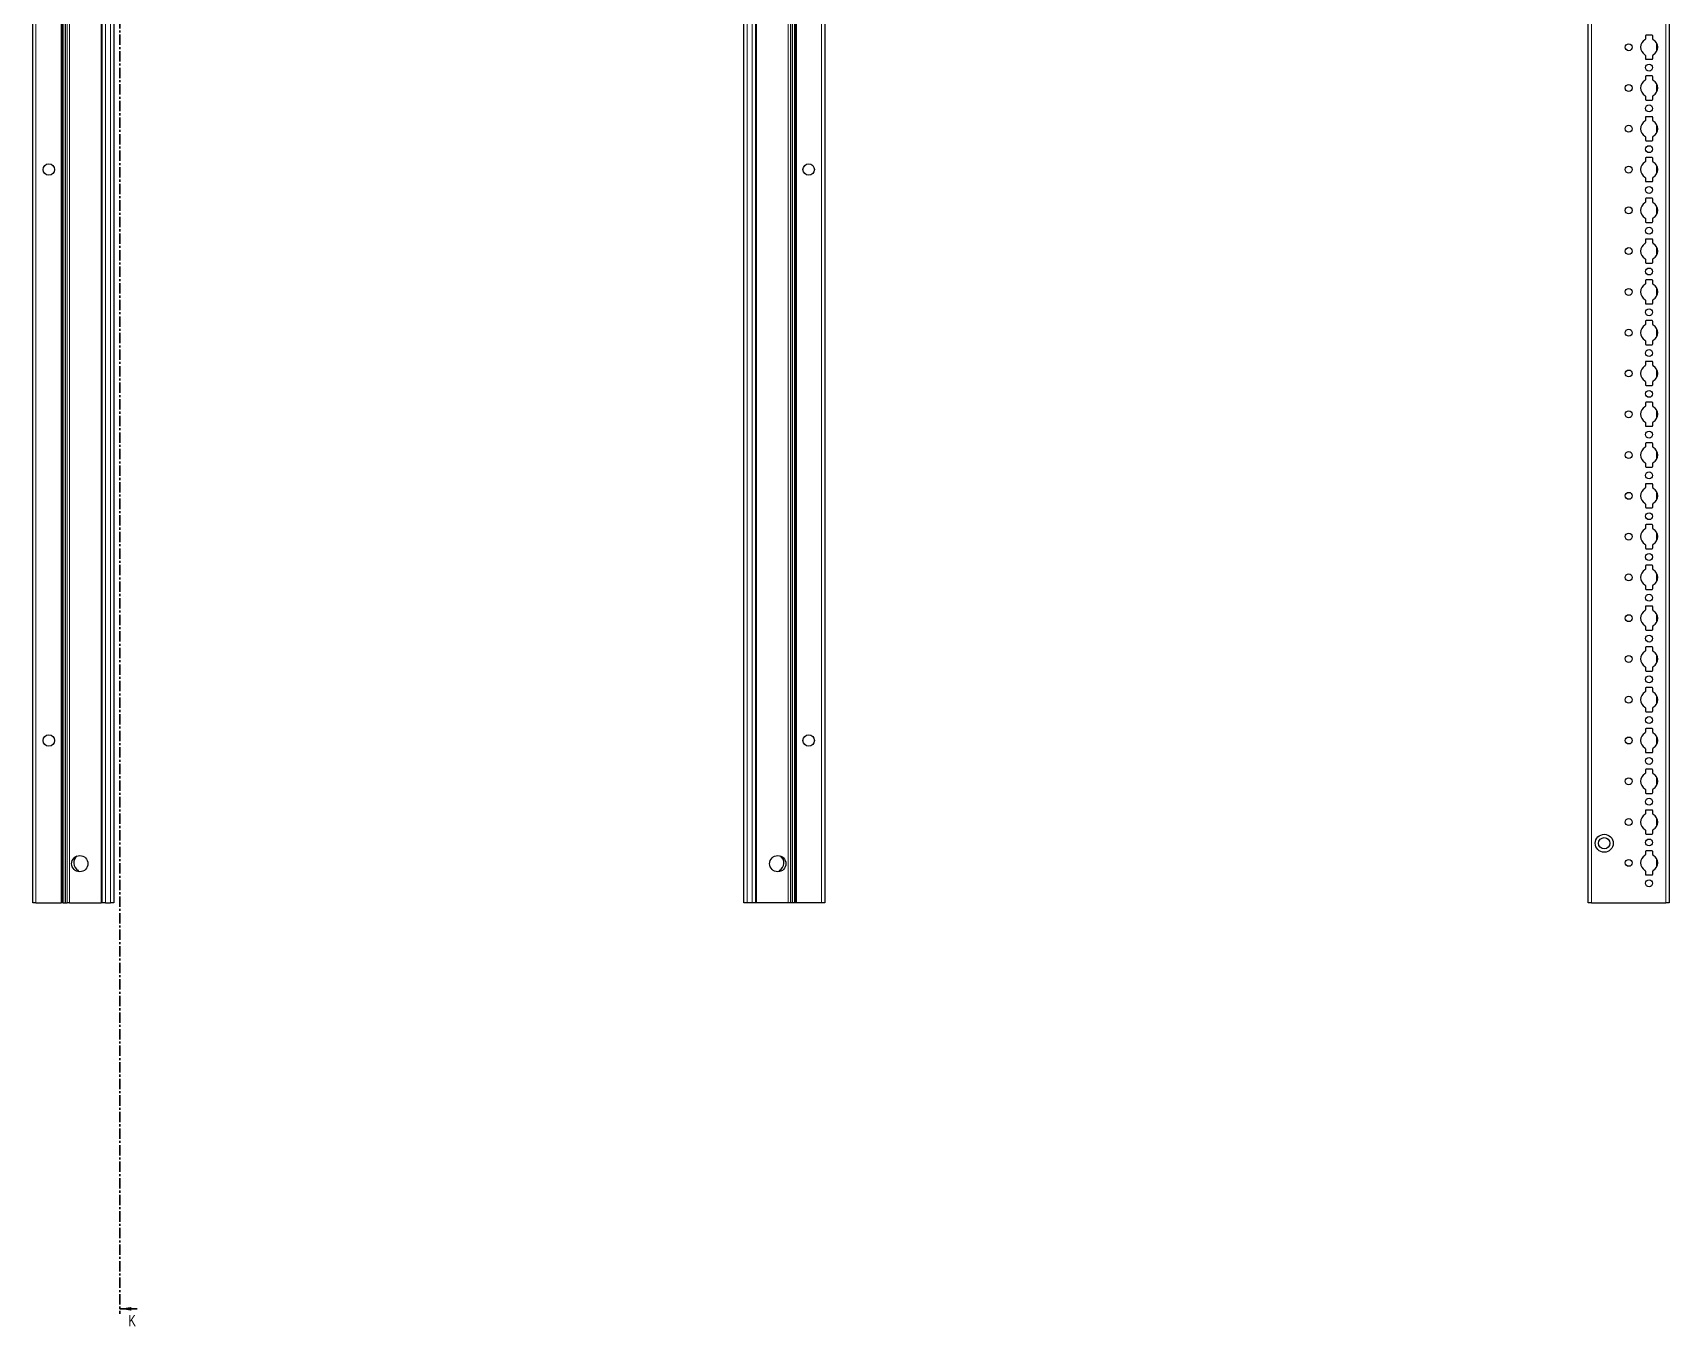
# Model space of a CAD drawing. Header units: millimetres. Extents: x -199 to 4350, y -1747 to 1507.
# Drawn here: x 1997 to 3000, y -1111 to -318 of the extents above; entities that cross this region are included whole.
import ezdxf

# ---------------------------------------------------------------- set-up
doc = ezdxf.new("R2010")
doc.units = ezdxf.units.MM
doc.linetypes.add('CENTER', pattern=[10.16, 6.35, -1.27, 1.27, -1.27])
doc.styles.add('SLDTEXTSTYLE0', font='TXT', dxfattribs={"width": 0.75})

msp = doc.modelspace()

# ---------------------------------------------------------------- linework, layer by layer
at = {"color": 7, "linetype": 'CENTER', "lineweight": 35}
msp.add_line((2050.71, 1499.09), (2050.71, -1103.67), dxfattribs=at)
at = {"color": 7, "linetype": 'Continuous', "lineweight": 25}
for p, q in [((1997.27, -851.79), (1997.27, 447.21)), ((2017.07, 447.21), (2017.07, -851.79)), ((2017.1, 447.21), (2017.1, -851.79)), ((2039.77, -851.79), (2039.77, 447.21)), ((2046.97, 447.21), (2046.97, -851.79)), ((2432.97, -851.79), (2432.97, 447.21)), ((2440.17, 447.21), (2440.17, -851.79)), ((2462.85, -851.79), (2462.85, 447.21)), ((2462.88, -851.79), (2462.88, 447.21)), ((2482.67, 447.21), (2482.67, -851.79)), ((2950.39, -851.79), (2950.39, 447.21)), ((3000.09, 447.21), (3000.09, -851.79)), ((2015.27, -326.54), (2015.27, -278.04)), ((2464.67, -278.04), (2464.67, -326.54)), ((2985.44, -320.39), (2985.44, -322.27)), ((2989.54, -319.89), (2985.94, -319.89)), ((2990.04, -322.27), (2990.04, -320.39)), ((2015.33, -326.65), (2015.27, -326.54)), ((2015.27, -326.54), (2015.27, -328.04)), ((2015.27, -328.04), (2015.33, -327.94)), ((2015.27, -376.54), (2015.27, -328.04)), ((2015.33, -327.94), (2015.33, -326.65)), ((2464.67, -326.54), (2464.61, -326.65)), ((2464.61, -326.65), (2464.61, -327.94)), ((2464.61, -327.94), (2464.67, -328.04)), ((2464.67, -328.04), (2464.67, -326.54)), ((2464.67, -328.04), (2464.67, -376.54)), ((2985.44, -332.32), (2985.44, -334.19)), ((2985.94, -334.69), (2989.54, -334.69)), ((2990.04, -334.19), (2990.04, -332.32)), ((2985.44, -345.39), (2985.44, -347.27)), ((2989.54, -344.89), (2985.94, -344.89)), ((2990.04, -347.27), (2990.04, -345.39)), ((2985.44, -357.32), (2985.44, -359.19)), ((2985.94, -359.69), (2989.54, -359.69)), ((2990.04, -359.19), (2990.04, -357.32)), ((2985.44, -370.39), (2985.44, -372.27)), ((2989.54, -369.89), (2985.94, -369.89)), ((2990.04, -372.27), (2990.04, -370.39)), ((2015.33, -376.65), (2015.27, -376.54)), ((2015.27, -376.54), (2015.27, -378.04)), ((2015.27, -378.04), (2015.33, -377.94)), ((2015.27, -426.54), (2015.27, -378.04)), ((2015.33, -377.94), (2015.33, -376.65)), ((2464.67, -376.54), (2464.61, -376.65)), ((2464.61, -376.65), (2464.61, -377.94)), ((2464.61, -377.94), (2464.67, -378.04)), ((2464.67, -378.04), (2464.67, -376.54)), ((2464.67, -378.04), (2464.67, -426.54)), ((2985.44, -382.32), (2985.44, -384.19)), ((2985.94, -384.69), (2989.54, -384.69)), ((2990.04, -384.19), (2990.04, -382.32)), ((2985.44, -395.39), (2985.44, -397.27)), ((2989.54, -394.89), (2985.94, -394.89)), ((2990.04, -397.27), (2990.04, -395.39)), ((2985.44, -407.32), (2985.44, -409.19)), ((2985.94, -409.69), (2989.54, -409.69)), ((2990.04, -409.19), (2990.04, -407.32)), ((2985.44, -420.39), (2985.44, -422.27)), ((2989.54, -419.89), (2985.94, -419.89)), ((2990.04, -422.27), (2990.04, -420.39)), ((2015.33, -426.65), (2015.27, -426.54)), ((2015.27, -426.54), (2015.27, -428.04)), ((2015.27, -428.04), (2015.33, -427.94)), ((2015.27, -476.54), (2015.27, -428.04)), ((2015.33, -427.94), (2015.33, -426.65)), ((2464.67, -426.54), (2464.61, -426.65)), ((2464.61, -426.65), (2464.61, -427.94)), ((2464.61, -427.94), (2464.67, -428.04)), ((2464.67, -428.04), (2464.67, -426.54)), ((2464.67, -428.04), (2464.67, -476.54)), ((2985.44, -432.32), (2985.44, -434.19)), ((2985.94, -434.69), (2989.54, -434.69)), ((2990.04, -434.19), (2990.04, -432.32)), ((2985.44, -445.39), (2985.44, -447.27)), ((2989.54, -444.89), (2985.94, -444.89)), ((2990.04, -447.27), (2990.04, -445.39)), ((2985.44, -457.32), (2985.44, -459.19)), ((2985.94, -459.69), (2989.54, -459.69)), ((2990.04, -459.19), (2990.04, -457.32)), ((2985.44, -470.39), (2985.44, -472.27)), ((2989.54, -469.89), (2985.94, -469.89)), ((2990.04, -472.27), (2990.04, -470.39)), ((2015.33, -476.65), (2015.27, -476.54)), ((2015.27, -476.54), (2015.27, -478.04)), ((2015.27, -478.04), (2015.33, -477.94)), ((2015.27, -526.54), (2015.27, -478.04)), ((2015.33, -477.94), (2015.33, -476.65)), ((2464.67, -476.54), (2464.61, -476.65)), ((2464.61, -476.65), (2464.61, -477.94)), ((2464.61, -477.94), (2464.67, -478.04)), ((2464.67, -478.04), (2464.67, -476.54)), ((2464.67, -478.04), (2464.67, -526.54)), ((2985.44, -482.32), (2985.44, -484.19)), ((2985.94, -484.69), (2989.54, -484.69)), ((2990.04, -484.19), (2990.04, -482.32)), ((2985.44, -495.39), (2985.44, -497.27)), ((2989.54, -494.89), (2985.94, -494.89)), ((2990.04, -497.27), (2990.04, -495.39)), ((2985.44, -507.32), (2985.44, -509.19)), ((2985.94, -509.69), (2989.54, -509.69)), ((2990.04, -509.19), (2990.04, -507.32)), ((2985.44, -520.39), (2985.44, -522.27)), ((2989.54, -519.89), (2985.94, -519.89)), ((2990.04, -522.27), (2990.04, -520.39)), ((2015.33, -526.65), (2015.27, -526.54)), ((2015.27, -526.54), (2015.27, -528.04)), ((2015.27, -528.04), (2015.33, -527.94)), ((2015.27, -576.54), (2015.27, -528.04)), ((2015.33, -527.94), (2015.33, -526.65)), ((2464.67, -526.54), (2464.61, -526.65)), ((2464.61, -526.65), (2464.61, -527.94)), ((2464.61, -527.94), (2464.67, -528.04)), ((2464.67, -528.04), (2464.67, -526.54)), ((2464.67, -528.04), (2464.67, -576.54)), ((2985.44, -532.32), (2985.44, -534.19)), ((2985.94, -534.69), (2989.54, -534.69)), ((2990.04, -534.19), (2990.04, -532.32)), ((2985.44, -545.39), (2985.44, -547.27)), ((2989.54, -544.89), (2985.94, -544.89)), ((2990.04, -547.27), (2990.04, -545.39)), ((2985.44, -557.32), (2985.44, -559.19)), ((2985.94, -559.69), (2989.54, -559.69)), ((2990.04, -559.19), (2990.04, -557.32)), ((2985.44, -570.39), (2985.44, -572.27)), ((2989.54, -569.89), (2985.94, -569.89)), ((2990.04, -572.27), (2990.04, -570.39)), ((2015.33, -576.65), (2015.27, -576.54)), ((2015.27, -576.54), (2015.27, -578.04)), ((2015.27, -578.04), (2015.33, -577.94)), ((2015.27, -626.54), (2015.27, -578.04)), ((2015.33, -577.94), (2015.33, -576.65)), ((2464.67, -576.54), (2464.61, -576.65)), ((2464.61, -576.65), (2464.61, -577.94)), ((2464.61, -577.94), (2464.67, -578.04)), ((2464.67, -578.04), (2464.67, -576.54)), ((2464.67, -578.04), (2464.67, -626.54)), ((2985.44, -582.32), (2985.44, -584.19)), ((2985.94, -584.69), (2989.54, -584.69)), ((2990.04, -584.19), (2990.04, -582.32)), ((2985.44, -595.39), (2985.44, -597.27)), ((2989.54, -594.89), (2985.94, -594.89)), ((2990.04, -597.27), (2990.04, -595.39)), ((2985.44, -607.32), (2985.44, -609.19)), ((2985.94, -609.69), (2989.54, -609.69)), ((2990.04, -609.19), (2990.04, -607.32)), ((2985.44, -620.39), (2985.44, -622.27)), ((2989.54, -619.89), (2985.94, -619.89)), ((2990.04, -622.27), (2990.04, -620.39)), ((2015.33, -626.65), (2015.27, -626.54)), ((2015.27, -626.54), (2015.27, -628.04)), ((2015.27, -628.04), (2015.33, -627.94)), ((2015.27, -676.54), (2015.27, -628.04)), ((2015.33, -627.94), (2015.33, -626.65)), ((2464.67, -626.54), (2464.61, -626.65)), ((2464.61, -626.65), (2464.61, -627.94)), ((2464.61, -627.94), (2464.67, -628.04)), ((2464.67, -628.04), (2464.67, -626.54)), ((2464.67, -628.04), (2464.67, -676.54)), ((2985.44, -632.32), (2985.44, -634.19)), ((2985.94, -634.69), (2989.54, -634.69)), ((2990.04, -634.19), (2990.04, -632.32)), ((2985.44, -645.39), (2985.44, -647.27)), ((2989.54, -644.89), (2985.94, -644.89)), ((2990.04, -647.27), (2990.04, -645.39)), ((2985.44, -657.32), (2985.44, -659.19)), ((2985.94, -659.69), (2989.54, -659.69)), ((2990.04, -659.19), (2990.04, -657.32)), ((2985.44, -670.39), (2985.44, -672.27)), ((2989.54, -669.89), (2985.94, -669.89)), ((2990.04, -672.27), (2990.04, -670.39)), ((2015.33, -676.65), (2015.27, -676.54)), ((2015.27, -676.54), (2015.27, -678.04)), ((2015.27, -678.04), (2015.33, -677.94)), ((2015.27, -726.54), (2015.27, -678.04)), ((2015.33, -677.94), (2015.33, -676.65)), ((2464.67, -676.54), (2464.61, -676.65)), ((2464.61, -676.65), (2464.61, -677.94)), ((2464.61, -677.94), (2464.67, -678.04)), ((2464.67, -678.04), (2464.67, -676.54)), ((2464.67, -678.04), (2464.67, -726.54)), ((2985.44, -682.32), (2985.44, -684.19)), ((2985.94, -684.69), (2989.54, -684.69)), ((2990.04, -684.19), (2990.04, -682.32)), ((2985.44, -695.39), (2985.44, -697.27)), ((2989.54, -694.89), (2985.94, -694.89)), ((2990.04, -697.27), (2990.04, -695.39)), ((2985.44, -707.32), (2985.44, -709.19)), ((2985.94, -709.69), (2989.54, -709.69)), ((2990.04, -709.19), (2990.04, -707.32)), ((2985.44, -720.39), (2985.44, -722.27)), ((2989.54, -719.89), (2985.94, -719.89)), ((2990.04, -722.27), (2990.04, -720.39)), ((2015.33, -726.65), (2015.27, -726.54)), ((2015.27, -726.54), (2015.27, -728.04)), ((2015.27, -728.04), (2015.33, -727.94)), ((2015.27, -776.54), (2015.27, -728.04)), ((2015.33, -727.94), (2015.33, -726.65)), ((2464.67, -726.54), (2464.61, -726.65)), ((2464.61, -726.65), (2464.61, -727.94)), ((2464.61, -727.94), (2464.67, -728.04)), ((2464.67, -728.04), (2464.67, -726.54)), ((2464.67, -728.04), (2464.67, -776.54)), ((2985.44, -732.32), (2985.44, -734.19)), ((2985.94, -734.69), (2989.54, -734.69)), ((2990.04, -734.19), (2990.04, -732.32)), ((2985.44, -745.39), (2985.44, -747.27)), ((2989.54, -744.89), (2985.94, -744.89)), ((2990.04, -747.27), (2990.04, -745.39)), ((2985.44, -757.32), (2985.44, -759.19)), ((2985.94, -759.69), (2989.54, -759.69)), ((2990.04, -759.19), (2990.04, -757.32)), ((2985.44, -770.39), (2985.44, -772.27)), ((2989.54, -769.89), (2985.94, -769.89)), ((2990.04, -772.27), (2990.04, -770.39)), ((2015.33, -776.65), (2015.27, -776.54)), ((2015.27, -776.54), (2015.27, -778.04)), ((2015.27, -778.04), (2015.33, -777.94)), ((2015.27, -826.54), (2015.27, -778.04)), ((2015.33, -777.94), (2015.33, -776.65)), ((2464.67, -776.54), (2464.61, -776.65)), ((2464.61, -776.65), (2464.61, -777.94)), ((2464.61, -777.94), (2464.67, -778.04)), ((2464.67, -778.04), (2464.67, -776.54)), ((2464.67, -778.04), (2464.67, -826.54)), ((2985.44, -782.32), (2985.44, -784.19)), ((2985.94, -784.69), (2989.54, -784.69)), ((2990.04, -784.19), (2990.04, -782.32)), ((2985.44, -795.39), (2985.44, -797.27)), ((2989.54, -794.89), (2985.94, -794.89)), ((2990.04, -797.27), (2990.04, -795.39)), ((2985.44, -807.32), (2985.44, -809.19)), ((2985.94, -809.69), (2989.54, -809.69)), ((2990.04, -809.19), (2990.04, -807.32)), ((2985.44, -820.39), (2985.44, -822.27)), ((2989.54, -819.89), (2985.94, -819.89)), ((2990.04, -822.27), (2990.04, -820.39)), ((2015.33, -826.65), (2015.27, -826.54)), ((2015.27, -826.54), (2015.27, -828.04)), ((2015.27, -828.04), (2015.33, -827.94)), ((2015.27, -851.79), (2015.27, -828.04)), ((2015.33, -827.94), (2015.33, -826.65)), ((2025.32, -832.73), (2025.32, -832.32)), ((2454.62, -832.32), (2454.62, -832.73)), ((2464.67, -826.54), (2464.61, -826.65)), ((2464.61, -826.65), (2464.61, -827.94)), ((2464.61, -827.94), (2464.67, -828.04)), ((2464.67, -828.04), (2464.67, -826.54)), ((2464.67, -828.04), (2464.67, -851.79)), ((2985.44, -832.32), (2985.44, -834.19)), ((2990.04, -834.19), (2990.04, -832.32)), ((2985.94, -834.69), (2989.54, -834.69)), ((1999.27, -851.79), (1997.27, -851.79)), ((1999.27, -851.79), (2014.62, -851.79)), ((2015.27, -851.79), (2014.62, -851.79)), ((2015.86, -851.79), (2015.27, -851.79)), ((2015.86, -851.79), (2017.07, -851.79)), ((2017.07, -851.79), (2017.1, -851.79)), ((2017.1, -851.79), (2018.31, -851.79)), ((2019.72, -851.79), (2018.31, -851.79)), ((2019.72, -851.79), (2039.12, -851.79)), ((2039.77, -851.79), (2039.12, -851.79)), ((2041.77, -851.79), (2039.77, -851.79)), ((2041.77, -851.79), (2044.97, -851.79)), ((2046.97, -851.79), (2044.97, -851.79)), ((2434.97, -851.79), (2432.97, -851.79)), ((2438.17, -851.79), (2434.97, -851.79)), ((2440.17, -851.79), (2438.17, -851.79)), ((2440.82, -851.79), (2440.17, -851.79)), ((2460.23, -851.79), (2440.82, -851.79)), ((2461.64, -851.79), (2460.23, -851.79)), ((2462.85, -851.79), (2461.64, -851.79)), ((2462.88, -851.79), (2462.85, -851.79)), ((2464.09, -851.79), (2462.88, -851.79)), ((2464.67, -851.79), (2464.09, -851.79)), ((2465.32, -851.79), (2464.67, -851.79)), ((2480.67, -851.79), (2465.32, -851.79)), ((2482.67, -851.79), (2480.67, -851.79)), ((2952.39, -851.79), (2950.39, -851.79)), ((2952.39, -851.79), (2998.09, -851.79)), ((3000.09, -851.79), (2998.09, -851.79))]:
    msp.add_line(p, q, dxfattribs=at)
at = {"color": 8, "linetype": 'Continuous', "lineweight": 18}
for p, q in [((1999.27, 447.21), (1999.27, -851.79)), ((2014.62, -851.79), (2014.62, 447.21)), ((2015.86, 447.21), (2015.86, -851.79)), ((2018.31, -851.79), (2018.31, 447.21)), ((2019.72, 447.21), (2019.72, -851.79)), ((2039.12, -851.79), (2039.12, 447.21)), ((2041.77, 447.21), (2041.77, -851.79)), ((2044.97, -851.79), (2044.97, 447.21)), ((2434.97, 447.21), (2434.97, -851.79)), ((2438.17, -851.79), (2438.17, 447.21)), ((2440.82, 447.21), (2440.82, -851.79)), ((2460.23, -851.79), (2460.23, 447.21)), ((2461.64, 447.21), (2461.64, -851.79)), ((2464.09, -851.79), (2464.09, 447.21)), ((2465.32, 447.21), (2465.32, -851.79)), ((2480.67, -851.79), (2480.67, 447.21)), ((2952.39, 447.21), (2952.39, -851.79)), ((2998.09, -851.79), (2998.09, 447.21)), ((2992.24, -330), (2992.24, -324.59)), ((2992.24, -355), (2992.24, -349.59)), ((2992.24, -380), (2992.24, -374.59)), ((2992.24, -405), (2992.24, -399.59)), ((2992.24, -430), (2992.24, -424.59)), ((2992.24, -455), (2992.24, -449.59)), ((2992.24, -480), (2992.24, -474.59)), ((2992.24, -505), (2992.24, -499.59)), ((2992.24, -530), (2992.24, -524.59)), ((2992.24, -555), (2992.24, -549.59)), ((2992.24, -580), (2992.24, -574.59)), ((2992.24, -605), (2992.24, -599.59)), ((2992.24, -630), (2992.24, -624.59)), ((2992.24, -655), (2992.24, -649.59)), ((2992.24, -680), (2992.24, -674.59)), ((2992.24, -705), (2992.24, -699.59)), ((2992.24, -730), (2992.24, -724.59)), ((2992.24, -755), (2992.24, -749.59)), ((2992.24, -780), (2992.24, -774.59)), ((2992.24, -805), (2992.24, -799.59)), ((2992.24, -830), (2992.24, -824.59))]:
    msp.add_line(p, q, dxfattribs=at)
at = {"color": 7, "linetype": 'Continuous', "lineweight": 35}
msp.add_line((2061.35, -1100.67), (2050.71, -1100.67), dxfattribs=at)
at = {"color": 7, "linetype": 'Continuous', "lineweight": 25}
for centre, radius in [((2975.24, -327.29), 2.12), ((2987.74, -339.79), 2.12), ((2975.24, -352.29), 2.12), ((2987.74, -364.79), 2.12), ((2975.24, -377.29), 2.12), ((2987.74, -389.79), 2.12), ((2007.17, -402.29), 3.5), ((2472.77, -402.29), 3.5), ((2975.24, -402.29), 2.12), ((2987.74, -414.79), 2.12), ((2975.24, -427.29), 2.12), ((2987.74, -439.79), 2.12), ((2975.24, -452.29), 2.12), ((2987.74, -464.79), 2.12), ((2975.24, -477.29), 2.12), ((2987.74, -489.79), 2.12), ((2975.24, -502.29), 2.12), ((2987.74, -514.79), 2.12), ((2975.24, -527.29), 2.12), ((2987.74, -539.79), 2.12), ((2975.24, -552.29), 2.12), ((2987.74, -564.79), 2.12), ((2975.24, -577.29), 2.12), ((2987.74, -589.79), 2.12), ((2975.24, -602.29), 2.12), ((2987.74, -614.79), 2.12), ((2975.24, -627.29), 2.12), ((2987.74, -639.79), 2.12), ((2975.24, -652.29), 2.12), ((2987.74, -664.79), 2.12), ((2975.24, -677.29), 2.12), ((2987.74, -689.79), 2.12), ((2975.24, -702.29), 2.12), ((2987.74, -714.79), 2.12), ((2975.24, -727.29), 2.12), ((2987.74, -739.79), 2.12), ((2007.17, -752.29), 3.5), ((2472.77, -752.29), 3.5), ((2975.24, -752.29), 2.12), ((2987.74, -764.79), 2.12), ((2975.24, -777.29), 2.12), ((2987.74, -789.79), 2.12), ((2975.24, -802.29), 2.12), ((2960.24, -815.29), 5.5), ((2960.24, -815.29), 3.5), ((2987.74, -814.79), 2.12), ((2026.12, -827.79), 5), ((2453.82, -827.79), 5), ((2975.24, -827.29), 2.12), ((2987.74, -839.79), 2.12)]:
    msp.add_circle(centre, radius, dxfattribs=at)
for centre, radius, start, end in [((2985.94, -320.39), 0.5, 90, 180), ((2989.54, -320.39), 0.5, 0, 90), ((2987.74, -327.29), 5.25, 119.14074, 240.85926), ((2984.94, -322.27), 0.5, 299.14074, 0), ((2990.54, -322.27), 0.5, 180, 240.85926), ((2987.74, -327.29), 5.25, 299.14074, 60.85926), ((2984.94, -332.32), 0.5, 0, 60.85926), ((2985.94, -334.19), 0.5, 180, 270), ((2989.54, -334.19), 0.5, 270, 0), ((2990.54, -332.32), 0.5, 119.14074, 180), ((2987.74, -352.29), 5.25, 119.14074, 240.85926), ((2984.94, -347.27), 0.5, 299.14074, 0), ((2985.94, -345.39), 0.5, 90, 180), ((2989.54, -345.39), 0.5, 0, 90), ((2990.54, -347.27), 0.5, 180, 240.85926), ((2987.74, -352.29), 5.25, 299.14074, 60.85926), ((2984.94, -357.32), 0.5, 0, 60.85926), ((2985.94, -359.19), 0.5, 180, 270), ((2989.54, -359.19), 0.5, 270, 0), ((2990.54, -357.32), 0.5, 119.14074, 180), ((2985.94, -370.39), 0.5, 90, 180), ((2989.54, -370.39), 0.5, 0, 90), ((2987.74, -377.29), 5.25, 119.14074, 240.85926), ((2984.94, -372.27), 0.5, 299.14074, 0), ((2990.54, -372.27), 0.5, 180, 240.85926), ((2987.74, -377.29), 5.25, 299.14074, 60.85926), ((2984.94, -382.32), 0.5, 0, 60.85926), ((2985.94, -384.19), 0.5, 180, 270), ((2989.54, -384.19), 0.5, 270, 0), ((2990.54, -382.32), 0.5, 119.14074, 180), ((2987.74, -402.29), 5.25, 119.14074, 240.85926), ((2984.94, -397.27), 0.5, 299.14074, 0), ((2985.94, -395.39), 0.5, 90, 180), ((2989.54, -395.39), 0.5, 0, 90), ((2990.54, -397.27), 0.5, 180, 240.85926), ((2987.74, -402.29), 5.25, 299.14074, 60.85926), ((2984.94, -407.32), 0.5, 0, 60.85926), ((2985.94, -409.19), 0.5, 180, 270), ((2989.54, -409.19), 0.5, 270, 0), ((2990.54, -407.32), 0.5, 119.14074, 180), ((2985.94, -420.39), 0.5, 90, 180), ((2989.54, -420.39), 0.5, 0, 90), ((2987.74, -427.29), 5.25, 119.14074, 240.85926), ((2984.94, -422.27), 0.5, 299.14074, 0), ((2990.54, -422.27), 0.5, 180, 240.85926), ((2987.74, -427.29), 5.25, 299.14074, 60.85926), ((2984.94, -432.32), 0.5, 0, 60.85926), ((2985.94, -434.19), 0.5, 180, 270), ((2989.54, -434.19), 0.5, 270, 0), ((2990.54, -432.32), 0.5, 119.14074, 180), ((2987.74, -452.29), 5.25, 119.14074, 240.85926), ((2984.94, -447.27), 0.5, 299.14074, 0), ((2985.94, -445.39), 0.5, 90, 180), ((2989.54, -445.39), 0.5, 0, 90), ((2990.54, -447.27), 0.5, 180, 240.85926), ((2987.74, -452.29), 5.25, 299.14074, 60.85926), ((2984.94, -457.32), 0.5, 0, 60.85926), ((2985.94, -459.19), 0.5, 180, 270), ((2989.54, -459.19), 0.5, 270, 0), ((2990.54, -457.32), 0.5, 119.14074, 180), ((2985.94, -470.39), 0.5, 90, 180), ((2989.54, -470.39), 0.5, 0, 90), ((2987.74, -477.29), 5.25, 119.14074, 240.85926), ((2984.94, -472.27), 0.5, 299.14074, 0), ((2990.54, -472.27), 0.5, 180, 240.85926), ((2987.74, -477.29), 5.25, 299.14074, 60.85926), ((2984.94, -482.32), 0.5, 0, 60.85926), ((2985.94, -484.19), 0.5, 180, 270), ((2989.54, -484.19), 0.5, 270, 0), ((2990.54, -482.32), 0.5, 119.14074, 180), ((2987.74, -502.29), 5.25, 119.14074, 240.85926), ((2984.94, -497.27), 0.5, 299.14074, 0), ((2985.94, -495.39), 0.5, 90, 180), ((2989.54, -495.39), 0.5, 0, 90), ((2990.54, -497.27), 0.5, 180, 240.85926), ((2987.74, -502.29), 5.25, 299.14074, 60.85926), ((2984.94, -507.32), 0.5, 0, 60.85926), ((2985.94, -509.19), 0.5, 180, 270), ((2989.54, -509.19), 0.5, 270, 0), ((2990.54, -507.32), 0.5, 119.14074, 180), ((2985.94, -520.39), 0.5, 90, 180), ((2989.54, -520.39), 0.5, 0, 90), ((2987.74, -527.29), 5.25, 119.14074, 240.85926), ((2984.94, -522.27), 0.5, 299.14074, 0), ((2990.54, -522.27), 0.5, 180, 240.85926), ((2987.74, -527.29), 5.25, 299.14074, 60.85926), ((2984.94, -532.32), 0.5, 0, 60.85926), ((2985.94, -534.19), 0.5, 180, 270), ((2989.54, -534.19), 0.5, 270, 0), ((2990.54, -532.32), 0.5, 119.14074, 180), ((2987.74, -552.29), 5.25, 119.14074, 240.85926), ((2984.94, -547.27), 0.5, 299.14074, 0), ((2985.94, -545.39), 0.5, 90, 180), ((2989.54, -545.39), 0.5, 0, 90), ((2990.54, -547.27), 0.5, 180, 240.85926), ((2987.74, -552.29), 5.25, 299.14074, 60.85926), ((2984.94, -557.32), 0.5, 0, 60.85926), ((2985.94, -559.19), 0.5, 180, 270), ((2989.54, -559.19), 0.5, 270, 0), ((2990.54, -557.32), 0.5, 119.14074, 180), ((2985.94, -570.39), 0.5, 90, 180), ((2989.54, -570.39), 0.5, 0, 90), ((2987.74, -577.29), 5.25, 119.14074, 240.85926), ((2984.94, -572.27), 0.5, 299.14074, 0), ((2990.54, -572.27), 0.5, 180, 240.85926), ((2987.74, -577.29), 5.25, 299.14074, 60.85926), ((2984.94, -582.32), 0.5, 0, 60.85926), ((2985.94, -584.19), 0.5, 180, 270), ((2989.54, -584.19), 0.5, 270, 0), ((2990.54, -582.32), 0.5, 119.14074, 180), ((2987.74, -602.29), 5.25, 119.14074, 240.85926), ((2984.94, -597.27), 0.5, 299.14074, 0), ((2985.94, -595.39), 0.5, 90, 180), ((2989.54, -595.39), 0.5, 0, 90), ((2990.54, -597.27), 0.5, 180, 240.85926), ((2987.74, -602.29), 5.25, 299.14074, 60.85926), ((2984.94, -607.32), 0.5, 0, 60.85926), ((2985.94, -609.19), 0.5, 180, 270), ((2989.54, -609.19), 0.5, 270, 0), ((2990.54, -607.32), 0.5, 119.14074, 180), ((2985.94, -620.39), 0.5, 90, 180), ((2989.54, -620.39), 0.5, 0, 90), ((2987.74, -627.29), 5.25, 119.14074, 240.85926), ((2984.94, -622.27), 0.5, 299.14074, 0), ((2990.54, -622.27), 0.5, 180, 240.85926), ((2987.74, -627.29), 5.25, 299.14074, 60.85926), ((2984.94, -632.32), 0.5, 0, 60.85926), ((2985.94, -634.19), 0.5, 180, 270), ((2989.54, -634.19), 0.5, 270, 0), ((2990.54, -632.32), 0.5, 119.14074, 180), ((2987.74, -652.29), 5.25, 119.14074, 240.85926), ((2984.94, -647.27), 0.5, 299.14074, 0), ((2985.94, -645.39), 0.5, 90, 180), ((2989.54, -645.39), 0.5, 0, 90), ((2990.54, -647.27), 0.5, 180, 240.85926), ((2987.74, -652.29), 5.25, 299.14074, 60.85926), ((2984.94, -657.32), 0.5, 0, 60.85926), ((2985.94, -659.19), 0.5, 180, 270), ((2989.54, -659.19), 0.5, 270, 0), ((2990.54, -657.32), 0.5, 119.14074, 180), ((2985.94, -670.39), 0.5, 90, 180), ((2989.54, -670.39), 0.5, 0, 90), ((2987.74, -677.29), 5.25, 119.14074, 240.85926), ((2984.94, -672.27), 0.5, 299.14074, 0), ((2984.94, -682.32), 0.5, 0, 60.85926), ((2990.54, -672.27), 0.5, 180, 240.85926), ((2990.54, -682.32), 0.5, 119.14074, 180), ((2987.74, -677.29), 5.25, 299.14074, 60.85926), ((2985.94, -684.19), 0.5, 180, 270), ((2989.54, -684.19), 0.5, 270, 0), ((2987.74, -702.29), 5.25, 119.14074, 240.85926), ((2984.94, -697.27), 0.5, 299.14074, 0), ((2985.94, -695.39), 0.5, 90, 180), ((2989.54, -695.39), 0.5, 0, 90), ((2990.54, -697.27), 0.5, 180, 240.85926), ((2987.74, -702.29), 5.25, 299.14074, 60.85926), ((2984.94, -707.32), 0.5, 0, 60.85926), ((2985.94, -709.19), 0.5, 180, 270), ((2989.54, -709.19), 0.5, 270, 0), ((2990.54, -707.32), 0.5, 119.14074, 180), ((2985.94, -720.39), 0.5, 90, 180), ((2989.54, -720.39), 0.5, 0, 90), ((2987.74, -727.29), 5.25, 119.14074, 240.85926), ((2984.94, -722.27), 0.5, 299.14074, 0), ((2984.94, -732.32), 0.5, 0, 60.85926), ((2990.54, -722.27), 0.5, 180, 240.85926), ((2990.54, -732.32), 0.5, 119.14074, 180), ((2987.74, -727.29), 5.25, 299.14074, 60.85926), ((2985.94, -734.19), 0.5, 180, 270), ((2989.54, -734.19), 0.5, 270, 0), ((2987.74, -752.29), 5.25, 119.14074, 240.85926), ((2984.94, -747.27), 0.5, 299.14074, 0), ((2985.94, -745.39), 0.5, 90, 180), ((2989.54, -745.39), 0.5, 0, 90), ((2990.54, -747.27), 0.5, 180, 240.85926), ((2987.74, -752.29), 5.25, 299.14074, 60.85926), ((2984.94, -757.32), 0.5, 0, 60.85926), ((2985.94, -759.19), 0.5, 180, 270), ((2989.54, -759.19), 0.5, 270, 0), ((2990.54, -757.32), 0.5, 119.14074, 180), ((2985.94, -770.39), 0.5, 90, 180), ((2989.54, -770.39), 0.5, 0, 90), ((2987.74, -777.29), 5.25, 119.14074, 240.85926), ((2984.94, -772.27), 0.5, 299.14074, 0), ((2984.94, -782.32), 0.5, 0, 60.85926), ((2990.54, -772.27), 0.5, 180, 240.85926), ((2990.54, -782.32), 0.5, 119.14074, 180), ((2987.74, -777.29), 5.25, 299.14074, 60.85926), ((2985.94, -784.19), 0.5, 180, 270), ((2989.54, -784.19), 0.5, 270, 0), ((2987.74, -802.29), 5.25, 119.14074, 240.85926), ((2984.94, -797.27), 0.5, 299.14074, 0), ((2985.94, -795.39), 0.5, 90, 180), ((2989.54, -795.39), 0.5, 0, 90), ((2990.54, -797.27), 0.5, 180, 240.85926), ((2987.74, -802.29), 5.25, 299.14074, 60.85926), ((2984.94, -807.32), 0.5, 0, 60.85926), ((2985.94, -809.19), 0.5, 180, 270), ((2989.54, -809.19), 0.5, 270, 0), ((2990.54, -807.32), 0.5, 119.14074, 180), ((2984.94, -822.27), 0.5, 299.14074, 0), ((2985.94, -820.39), 0.5, 90, 180), ((2989.54, -820.39), 0.5, 0, 90), ((2990.54, -822.27), 0.5, 180, 240.85926), ((2027.62, -827.29), 5.25, 126.18914, 240.85926), ((2024.82, -832.32), 0.5, 0, 60.85926), ((2455.12, -832.32), 0.5, 119.14074, 180), ((2452.32, -827.29), 5.25, 299.14074, 53.81087), ((2987.74, -827.29), 5.25, 119.14074, 240.85926), ((2984.94, -832.32), 0.5, 0, 60.85926), ((2990.54, -832.32), 0.5, 119.14074, 180), ((2987.74, -827.29), 5.25, 299.14074, 60.85926), ((2985.94, -834.19), 0.5, 180, 270), ((2989.54, -834.19), 0.5, 270, 0)]:
    msp.add_arc(centre, radius, start, end, dxfattribs=at)
at = {"color": 7, "linetype": 'Continuous', "lineweight": 35}
msp.add_solid([(2050.71, -1100.67), (2057.71, -1101.79), (2057.71, -1099.55)], dxfattribs=at)

# ---------------------------------------------------------------- texts
at = {"color": 7, "linetype": 'Continuous', "insert": (2055.83, -1104.38), "char_height": 7, "attachment_point": 1, "style": 'SLDTEXTSTYLE0'}
msp.add_mtext('K', dxfattribs=at)

doc.saveas('drawing.dxf')
